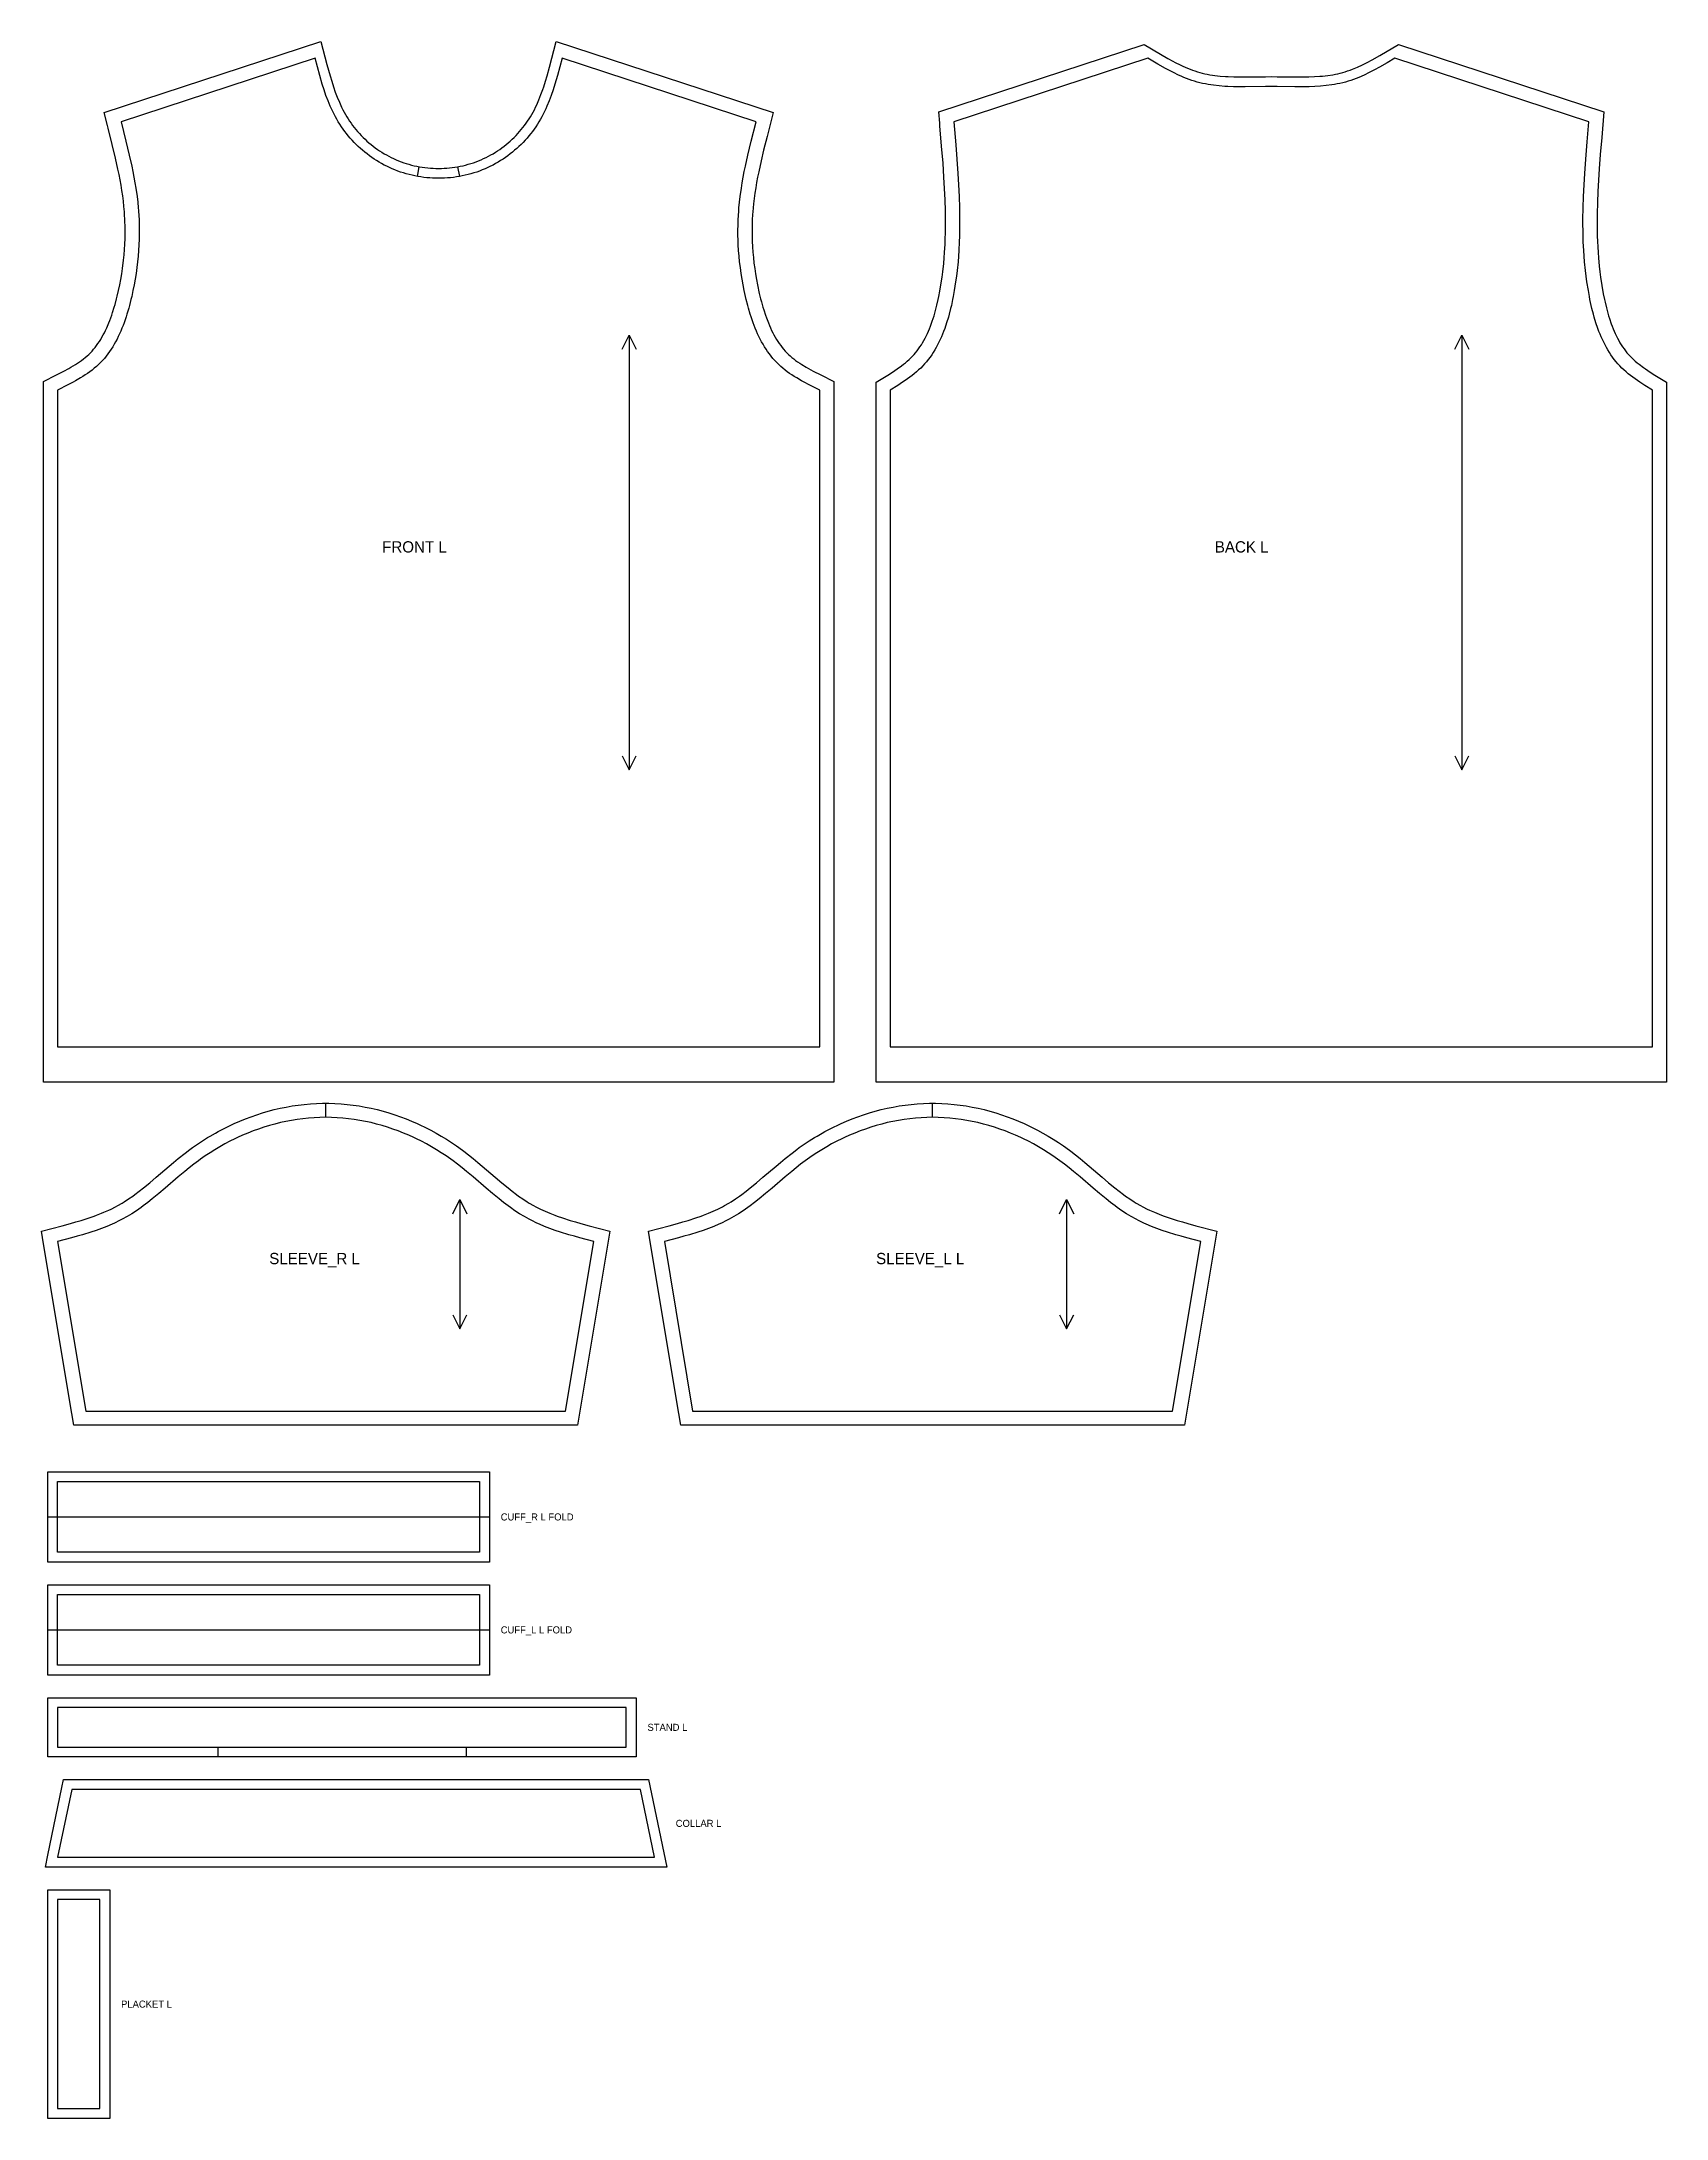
# Model space of a CAD drawing. Extents: x 24 to 1175, y 28 to 1499.
import ezdxf

# ---------------------------------------------------------------- set-up
doc = ezdxf.new("R2010")
doc.units = 0
for name, color, linetype in [('CUT', 7, 'CONTINUOUS'), ('FOLD', 6, 'CONTINUOUS'), ('GRAIN', 3, 'CONTINUOUS'), ('NOTCH', 1, 'CONTINUOUS'), ('SEW', 5, 'CONTINUOUS'), ('TEXT', 2, 'CONTINUOUS')]:
    doc.layers.add(name, color=color, linetype=linetype)

msp = doc.modelspace()

# ---------------------------------------------------------------- linework, layer by layer
at = {"layer": 'CUT'}
for points in [[(70.315, 1439.509), (67.98, 1448.588), (221.636, 1498.875), (225.876, 1482.66), (226.962, 1478.638), (228.08, 1474.666), (229.244, 1470.752), (230.47, 1466.904), (231.772, 1463.13), (233.164, 1459.439), (234.659, 1455.838), (236.27, 1452.332), (237.123, 1450.618), (238.01, 1448.929), (238.933, 1447.268), (239.894, 1445.633), (240.895, 1444.024), (241.911, 1442.482), (242.97, 1440.96), (244.07, 1439.46), (245.211, 1437.984), (246.391, 1436.532), (247.61, 1435.105), (248.865, 1433.706), (250.157, 1432.336), (251.483, 1430.994), (252.843, 1429.684), (254.236, 1428.405), (255.66, 1427.16), (257.114, 1425.948), (258.596, 1424.772), (260.107, 1423.633), (261.644, 1422.532), (263.206, 1421.469), (264.792, 1420.446), (266.401, 1419.464), (268.032, 1418.524), (269.683, 1417.628), (271.35, 1416.776), (273.099, 1415.94), (274.866, 1415.152), (276.653, 1414.411), (278.458, 1413.717), (280.281, 1413.07), (282.12, 1412.47), (283.974, 1411.918), (285.842, 1411.413), (287.722, 1410.956), (289.614, 1410.546), (291.516, 1410.184), (293.426, 1409.871), (295.344, 1409.605), (297.268, 1409.387), (299.197, 1409.218), (301.129, 1409.097), (303.064, 1409.024), (305, 1409), (306.936, 1409.024), (308.871, 1409.097), (310.803, 1409.218), (312.732, 1409.387), (314.656, 1409.605), (316.574, 1409.871), (318.484, 1410.184), (320.386, 1410.546), (322.278, 1410.956), (324.158, 1411.413), (326.026, 1411.918), (327.88, 1412.47), (329.719, 1413.07), (331.542, 1413.717), (333.347, 1414.411), (335.134, 1415.152), (336.901, 1415.94), (338.65, 1416.776), (340.317, 1417.628), (341.968, 1418.524), (343.599, 1419.464), (345.208, 1420.446), (346.794, 1421.469), (348.356, 1422.532), (349.893, 1423.633), (351.404, 1424.772), (352.886, 1425.948), (354.34, 1427.16), (355.764, 1428.405), (357.157, 1429.684), (358.517, 1430.994), (359.843, 1432.336), (361.135, 1433.706), (362.39, 1435.105), (363.609, 1436.532), (364.789, 1437.984), (365.93, 1439.46), (367.03, 1440.96), (368.089, 1442.482), (369.105, 1444.024), (370.106, 1445.633), (371.067, 1447.268), (371.99, 1448.929), (372.877, 1450.618), (373.73, 1452.332), (374.551, 1454.073), (376.103, 1457.627), (377.544, 1461.274), (378.889, 1465.007), (379.53, 1466.904), (380.756, 1470.752), (381.92, 1474.666), (383.584, 1480.644), (388.364, 1498.875), (542.02, 1448.588), (537.685, 1431.707), (535.271, 1422.024), (533.46, 1414.331), (531.802, 1406.683), (531.043, 1402.876), (530.337, 1399.08), (529.689, 1395.295), (529.105, 1391.52), (528.589, 1387.756), (528.146, 1384.001), (527.622, 1378.336), (527.487, 1376.439), (527.277, 1372.641), (527.146, 1368.836), (527.095, 1365.025), (527.124, 1361.206), (527.232, 1357.381), (527.419, 1353.547), (527.685, 1349.705), (528.031, 1345.854), (528.456, 1341.995), (528.96, 1338.125), (529.543, 1334.246), (530.205, 1330.356), (530.947, 1326.456), (532.215, 1320.552), (533.171, 1316.588), (533.682, 1314.621), (534.771, 1310.729), (535.351, 1308.808), (536.587, 1305.029), (537.244, 1303.175), (538.639, 1299.549), (539.378, 1297.781), (540.146, 1296.047), (540.943, 1294.347), (541.769, 1292.684), (542.625, 1291.061), (543.51, 1289.477), (544.426, 1287.937), (545.373, 1286.44), (546.35, 1284.989), (547.359, 1283.585), (548.399, 1282.229), (549.471, 1280.922), (550.576, 1279.664), (551.714, 1278.457), (552.892, 1277.296), (554.076, 1276.211), (555.318, 1275.148), (556.616, 1274.108), (557.968, 1273.089), (559.372, 1272.089), (560.827, 1271.107), (562.331, 1270.141), (565.474, 1268.251), (567.108, 1267.323), (570.488, 1265.493), (575.792, 1262.777), (585, 1258.198), (585, 762), (25, 762), (25, 1258.198), (34.208, 1262.777), (39.512, 1265.493), (42.892, 1267.323), (44.526, 1268.251), (47.669, 1270.141), (49.173, 1271.107), (50.628, 1272.089), (52.032, 1273.089), (53.384, 1274.108), (54.682, 1275.148), (55.924, 1276.211), (57.108, 1277.296), (58.286, 1278.457), (59.424, 1279.664), (60.529, 1280.922), (61.601, 1282.229), (62.641, 1283.585), (63.65, 1284.989), (64.627, 1286.44), (65.574, 1287.937), (66.49, 1289.477), (67.375, 1291.061), (68.231, 1292.684), (69.057, 1294.347), (69.854, 1296.047), (71.361, 1299.549), (72.072, 1301.348), (73.413, 1305.029), (74.044, 1306.908), (75.229, 1310.729), (75.786, 1312.667), (76.829, 1316.588), (77.317, 1318.566), (78.233, 1322.546), (79.053, 1326.456), (79.795, 1330.356), (80.457, 1334.246), (81.04, 1338.125), (81.766, 1343.926), (82.152, 1347.781), (82.458, 1351.627), (82.685, 1355.465), (82.832, 1359.295), (82.901, 1363.117), (82.889, 1366.931), (82.723, 1372.641), (82.513, 1376.439), (82.378, 1378.336), (82.047, 1382.128), (81.642, 1385.877), (81.162, 1389.636), (80.611, 1393.406), (79.994, 1397.186), (79.317, 1400.977), (78.584, 1404.778), (77.8, 1408.591), (76.1, 1416.25), (73.779, 1425.888), (70.818, 1437.554)], [(660.038, 1441.129), (659.347, 1449.035), (804.869, 1496.661), (816.41, 1489.9), (821.72, 1486.882), (825.236, 1484.974), (826.988, 1484.059), (830.481, 1482.321), (832.224, 1481.503), (835.703, 1479.98), (837.44, 1479.28), (839.176, 1478.624), (840.911, 1478.015), (842.646, 1477.453), (844.385, 1476.942), (846.114, 1476.484), (847.864, 1476.07), (849.633, 1475.699), (851.423, 1475.367), (853.232, 1475.074), (855.061, 1474.817), (858.777, 1474.404), (862.567, 1474.113), (864.488, 1474.008), (868.38, 1473.866), (872.335, 1473.803), (876.348, 1473.8), (890.783, 1473.978), (895, 1474), (899.217, 1473.978), (911.625, 1473.814), (915.665, 1473.795), (921.62, 1473.866), (925.512, 1474.008), (929.337, 1474.245), (931.223, 1474.404), (934.939, 1474.817), (938.577, 1475.367), (940.367, 1475.699), (942.136, 1476.07), (943.886, 1476.484), (945.615, 1476.942), (947.354, 1477.453), (949.089, 1478.015), (950.824, 1478.624), (952.56, 1479.28), (956.036, 1480.721), (959.519, 1482.321), (963.012, 1484.059), (966.52, 1485.916), (971.814, 1488.877), (985.131, 1496.661), (1130.653, 1449.035), (1129.079, 1430.971), (1128.074, 1418.833), (1127.323, 1408.764), (1126.803, 1400.742), (1126.375, 1392.753), (1126.057, 1384.798), (1125.865, 1376.907), (1125.82, 1369.061), (1125.859, 1365.149), (1125.943, 1361.242), (1126.074, 1357.34), (1126.256, 1353.441), (1126.49, 1349.544), (1126.78, 1345.647), (1127.325, 1339.8), (1127.765, 1335.898), (1128.271, 1331.991), (1129.157, 1326.12), (1130.212, 1320.195), (1131.022, 1316.209), (1131.458, 1314.23), (1132.4, 1310.308), (1132.906, 1308.37), (1133.996, 1304.55), (1134.581, 1302.672), (1135.834, 1298.993), (1136.504, 1297.195), (1137.203, 1295.428), (1137.933, 1293.694), (1138.693, 1291.993), (1139.484, 1290.33), (1140.307, 1288.704), (1141.163, 1287.119), (1142.05, 1285.574), (1142.971, 1284.072), (1143.925, 1282.615), (1144.913, 1281.202), (1145.936, 1279.836), (1146.994, 1278.516), (1148.088, 1277.244), (1149.222, 1276.017), (1150.393, 1274.838), (1151.625, 1273.678), (1152.917, 1272.535), (1154.267, 1271.407), (1155.674, 1270.291), (1158.642, 1268.091), (1160.198, 1267.002), (1163.435, 1264.836), (1166.815, 1262.668), (1175, 1257.537), (1175, 762), (615, 762), (615, 1257.537), (623.185, 1262.668), (626.565, 1264.836), (629.802, 1267.002), (632.867, 1269.187), (634.326, 1270.291), (635.733, 1271.407), (637.083, 1272.535), (638.375, 1273.678), (639.607, 1274.838), (640.778, 1276.017), (641.912, 1277.244), (643.006, 1278.516), (644.064, 1279.836), (645.087, 1281.202), (646.075, 1282.615), (647.029, 1284.072), (647.95, 1285.574), (648.837, 1287.119), (649.693, 1288.704), (650.516, 1290.33), (651.307, 1291.993), (652.067, 1293.694), (652.797, 1295.428), (653.496, 1297.195), (654.807, 1300.819), (656.004, 1304.55), (656.562, 1306.45), (657.6, 1310.308), (658.083, 1312.262), (658.978, 1316.209), (659.393, 1318.198), (660.163, 1322.197), (661.156, 1328.079), (661.729, 1331.991), (662.235, 1335.898), (662.872, 1341.749), (663.22, 1345.647), (663.51, 1349.544), (663.841, 1355.39), (663.997, 1359.291), (664.105, 1363.195), (664.166, 1367.104), (664.184, 1371.019), (664.1, 1378.874), (663.875, 1386.783), (663.527, 1394.747), (663.075, 1402.745), (662.389, 1412.786), (661.434, 1424.895), (660.216, 1439.094)], [(25.136, 647.356), (23.638, 656.346), (38.364, 660.235), (44.189, 661.82), (48.013, 662.905), (51.781, 664.025), (57.315, 665.791), (60.916, 667.039), (62.688, 667.688), (66.171, 669.041), (67.88, 669.747), (71.231, 671.224), (72.872, 671.997), (76.082, 673.616), (77.652, 674.466), (80.728, 676.252), (82.255, 677.196), (85.289, 679.18), (88.304, 681.285), (89.806, 682.379), (92.803, 684.646), (95.797, 687.006), (100.295, 690.696), (104.822, 694.529), (114.065, 702.446), (117.232, 705.111), (120.457, 707.765), (125.422, 711.695), (128.831, 714.26), (130.566, 715.518), (134.082, 717.972), (137.656, 720.338), (141.285, 722.616), (143.119, 723.721), (146.828, 725.863), (148.702, 726.899), (152.486, 728.901), (154.396, 729.866), (158.252, 731.725), (160.197, 732.618), (164.12, 734.33), (168.086, 735.942), (172.093, 737.453), (176.138, 738.86), (180.22, 740.163), (184.337, 741.359), (188.516, 742.454), (192.727, 743.437), (196.965, 744.306), (201.23, 745.058), (205.516, 745.692), (209.822, 746.203), (214.144, 746.591), (218.479, 746.852), (222.825, 746.983), (227.175, 746.983), (231.521, 746.852), (235.856, 746.591), (240.178, 746.203), (244.484, 745.692), (248.77, 745.058), (253.035, 744.306), (257.273, 743.437), (261.484, 742.454), (265.663, 741.359), (269.78, 740.163), (273.862, 738.86), (277.907, 737.453), (281.914, 735.942), (285.88, 734.33), (289.803, 732.618), (291.748, 731.725), (295.604, 729.866), (299.412, 727.911), (303.172, 725.863), (306.881, 723.721), (310.537, 721.488), (314.138, 719.166), (317.683, 716.756), (319.434, 715.518), (322.884, 712.985), (326.252, 710.394), (329.543, 707.765), (332.768, 705.111), (335.935, 702.446), (345.178, 694.529), (349.705, 690.696), (354.203, 687.006), (357.197, 684.646), (360.194, 682.379), (361.696, 681.285), (364.711, 679.18), (367.745, 677.196), (369.272, 676.252), (372.348, 674.466), (373.918, 673.616), (377.128, 671.997), (378.769, 671.224), (382.12, 669.747), (383.829, 669.041), (387.312, 667.688), (389.084, 667.039), (392.685, 665.791), (398.219, 664.025), (401.987, 662.905), (405.811, 661.82), (411.636, 660.235), (426.362, 656.346), (403.471, 519), (46.529, 519), (45.136, 527.356)], [(455.136, 647.356), (453.638, 656.346), (468.364, 660.235), (474.189, 661.82), (478.013, 662.905), (481.781, 664.025), (487.315, 665.791), (490.916, 667.039), (492.688, 667.688), (496.171, 669.041), (497.88, 669.747), (501.231, 671.224), (502.872, 671.997), (506.082, 673.616), (507.652, 674.466), (510.728, 676.252), (512.255, 677.196), (515.289, 679.18), (518.304, 681.285), (519.806, 682.379), (522.803, 684.646), (525.797, 687.006), (530.295, 690.696), (534.822, 694.529), (544.065, 702.446), (547.232, 705.111), (550.457, 707.765), (555.422, 711.695), (558.831, 714.26), (560.566, 715.518), (564.082, 717.972), (567.656, 720.338), (571.285, 722.616), (573.119, 723.721), (576.828, 725.863), (578.702, 726.899), (582.486, 728.901), (584.396, 729.866), (588.252, 731.725), (590.197, 732.618), (594.12, 734.33), (598.086, 735.942), (602.093, 737.453), (606.138, 738.86), (610.22, 740.163), (614.337, 741.359), (618.516, 742.454), (622.727, 743.437), (626.965, 744.306), (631.23, 745.058), (635.516, 745.692), (639.822, 746.203), (644.144, 746.591), (648.479, 746.852), (652.825, 746.983), (657.175, 746.983), (661.521, 746.852), (665.856, 746.591), (670.178, 746.203), (674.484, 745.692), (678.77, 745.058), (683.035, 744.306), (687.273, 743.437), (691.484, 742.454), (695.663, 741.359), (699.78, 740.163), (703.862, 738.86), (707.907, 737.453), (711.914, 735.942), (715.88, 734.33), (719.803, 732.618), (721.748, 731.725), (725.604, 729.866), (729.412, 727.911), (733.172, 725.863), (736.881, 723.721), (740.537, 721.488), (744.138, 719.166), (747.683, 716.756), (749.434, 715.518), (752.884, 712.985), (756.252, 710.394), (759.543, 707.765), (762.768, 705.111), (765.935, 702.446), (775.178, 694.529), (779.705, 690.696), (784.203, 687.006), (787.197, 684.646), (790.194, 682.379), (791.696, 681.285), (794.711, 679.18), (797.745, 677.196), (799.272, 676.252), (802.348, 674.466), (803.918, 673.616), (807.128, 671.997), (808.769, 671.224), (812.12, 669.747), (813.829, 669.041), (817.312, 667.688), (819.084, 667.039), (822.685, 665.791), (828.219, 664.025), (831.987, 662.905), (835.811, 661.82), (841.636, 660.235), (856.362, 656.346), (833.471, 519), (476.529, 519), (475.136, 527.356)], [(28, 486), (341, 486), (341, 422), (28, 422)], [(28, 406), (341, 406), (341, 342), (28, 342)], [(28, 319), (28, 326), (445, 326), (445, 284), (28, 284), (28, 291)], [(38.147, 262.428), (39.308, 268), (453.692, 268), (466.609, 206), (26.391, 206), (28.147, 214.428)], [(28, 183), (28, 190), (72, 190), (72, 28), (28, 28), (28, 35)]]:
    msp.add_lwpolyline(points, close=True, dxfattribs=at)
at = {"layer": 'FOLD'}
for points in [[(28, 454), (341, 454)], [(28, 374), (341, 374)]]:
    msp.add_lwpolyline(points, dxfattribs=at)
at = {"layer": 'GRAIN'}
for points in [[(435, 1281), (440, 1291), (445, 1281)], [(440, 1291), (440, 983)], [(1025, 1281), (1030, 1291), (1035, 1281)], [(1030, 1291), (1030, 983)], [(435, 993), (440, 983), (445, 993)], [(1025, 993), (1030, 983), (1035, 993)], [(315, 668.76), (320, 678.76), (325, 668.76)], [(320, 678.76), (320, 587.24)], [(745, 668.76), (750, 678.76), (755, 668.76)], [(750, 678.76), (750, 587.24)], [(315, 597.24), (320, 587.24), (325, 597.24)], [(745, 597.24), (750, 587.24), (755, 597.24)]]:
    msp.add_lwpolyline(points, dxfattribs=at)
at = {"layer": 'NOTCH'}
for points in [[(290.065, 1403.335), (291.309, 1410.224)], [(319.935, 1403.335), (318.691, 1410.224)], [(225, 737), (225, 747)], [(655, 737), (655, 747)], [(148.485, 291), (148.485, 284)], [(324.515, 291), (324.515, 284)]]:
    msp.add_lwpolyline(points, dxfattribs=at)
at = {"layer": 'SEW'}
for points in [[(80, 1442), (83.484, 1428.299), (85.842, 1418.505), (87.584, 1410.66), (88.391, 1406.734), (89.149, 1402.805), (89.851, 1398.872), (90.493, 1394.936), (91.33, 1389.023), (91.797, 1385.076), (92.185, 1381.1), (92.349, 1379.1), (92.613, 1375.094), (92.713, 1373.089), (92.851, 1369.074), (92.905, 1365.054), (92.875, 1361.028), (92.828, 1359.013), (92.673, 1354.977), (92.434, 1350.935), (92.112, 1346.887), (91.706, 1342.832), (91.218, 1338.769), (90.647, 1334.7), (89.994, 1330.624), (89.258, 1326.54), (88.44, 1322.449), (87.53, 1318.31), (87.038, 1316.22), (85.982, 1312.049), (85.416, 1309.972), (84.2, 1305.845), (83.548, 1303.799), (82.152, 1299.752), (81.405, 1297.756), (80.624, 1295.781), (79.807, 1293.828), (78.954, 1291.901), (78.063, 1290), (77.133, 1288.128), (76.163, 1286.288), (75.152, 1284.48), (74.098, 1282.708), (73.001, 1280.974), (71.859, 1279.278), (70.671, 1277.625), (69.435, 1276.014), (68.152, 1274.45), (66.819, 1272.933), (65.435, 1271.465), (64, 1270.05), (62.554, 1268.724), (61.06, 1267.446), (59.522, 1266.214), (57.943, 1265.023), (56.326, 1263.871), (54.673, 1262.755), (52.988, 1261.673), (51.273, 1260.62), (47.767, 1258.592), (45.982, 1257.612), (42.36, 1255.701), (35, 1252), (35, 787), (575, 787), (575, 1252), (567.64, 1255.701), (564.018, 1257.612), (562.233, 1258.592), (558.727, 1260.62), (557.012, 1261.673), (555.327, 1262.755), (553.674, 1263.871), (552.057, 1265.023), (550.478, 1266.214), (548.94, 1267.446), (547.446, 1268.724), (546, 1270.05), (544.565, 1271.465), (543.181, 1272.933), (541.848, 1274.45), (540.565, 1276.014), (539.329, 1277.625), (538.141, 1279.278), (536.999, 1280.974), (535.902, 1282.708), (534.848, 1284.48), (533.837, 1286.288), (532.867, 1288.128), (531.937, 1290), (531.046, 1291.901), (530.193, 1293.828), (529.376, 1295.781), (528.595, 1297.756), (527.848, 1299.752), (526.452, 1303.799), (525.8, 1305.845), (524.584, 1309.972), (524.018, 1312.049), (522.962, 1316.22), (522.47, 1318.31), (521.56, 1322.449), (520.742, 1326.54), (520.006, 1330.624), (519.353, 1334.7), (518.782, 1338.769), (518.294, 1342.832), (517.888, 1346.887), (517.566, 1350.935), (517.327, 1354.977), (517.172, 1359.013), (517.125, 1361.028), (517.095, 1365.054), (517.149, 1369.074), (517.287, 1373.089), (517.387, 1375.094), (517.651, 1379.1), (517.815, 1381.1), (518.203, 1385.076), (518.67, 1389.023), (519.507, 1394.936), (520.149, 1398.872), (520.851, 1402.805), (521.609, 1406.734), (522.416, 1410.66), (524.158, 1418.505), (526.516, 1428.299), (530, 1442), (392.5, 1487), (390.889, 1480.861), (389.223, 1474.749), (387.447, 1468.694), (386.175, 1464.703), (384.813, 1460.758), (383.346, 1456.866), (381.757, 1453.037), (380.912, 1451.149), (380.03, 1449.28), (379.109, 1447.43), (378.148, 1445.601), (377.144, 1443.794), (376.095, 1442.01), (375, 1440.25), (373.886, 1438.558), (372.726, 1436.891), (371.522, 1435.25), (370.275, 1433.636), (368.986, 1432.05), (367.657, 1430.494), (366.287, 1428.968), (364.88, 1427.474), (363.434, 1426.013), (361.953, 1424.585), (360.436, 1423.192), (358.885, 1421.836), (357.302, 1420.516), (355.686, 1419.235), (354.04, 1417.994), (352.364, 1416.793), (350.66, 1415.633), (348.928, 1414.516), (347.17, 1413.444), (345.387, 1412.416), (343.58, 1411.434), (341.75, 1410.5), (339.836, 1409.585), (337.901, 1408.722), (335.944, 1407.911), (333.969, 1407.151), (331.975, 1406.443), (329.965, 1405.788), (327.939, 1405.184), (325.898, 1404.633), (323.845, 1404.133), (321.781, 1403.686), (319.706, 1403.292), (317.622, 1402.949), (315.53, 1402.66), (313.432, 1402.422), (311.328, 1402.238), (309.221, 1402.106), (307.111, 1402.026), (305, 1402), (302.889, 1402.026), (300.779, 1402.106), (298.672, 1402.238), (296.568, 1402.422), (294.47, 1402.66), (292.378, 1402.949), (290.294, 1403.292), (288.219, 1403.686), (286.155, 1404.133), (284.102, 1404.633), (282.061, 1405.184), (280.035, 1405.788), (278.025, 1406.443), (276.031, 1407.151), (274.056, 1407.911), (272.099, 1408.722), (270.164, 1409.585), (268.25, 1410.5), (266.42, 1411.434), (264.613, 1412.416), (262.83, 1413.444), (261.072, 1414.516), (259.34, 1415.633), (257.636, 1416.793), (255.96, 1417.994), (254.314, 1419.235), (252.698, 1420.516), (251.115, 1421.836), (249.564, 1423.192), (248.047, 1424.585), (246.566, 1426.013), (245.12, 1427.474), (243.713, 1428.968), (242.343, 1430.494), (241.014, 1432.05), (239.725, 1433.636), (238.478, 1435.25), (237.274, 1436.891), (236.114, 1438.558), (235, 1440.25), (233.905, 1442.01), (232.856, 1443.794), (231.852, 1445.601), (230.891, 1447.43), (229.97, 1449.28), (229.088, 1451.149), (228.243, 1453.037), (226.654, 1456.866), (225.187, 1460.758), (223.825, 1464.703), (222.553, 1468.694), (220.777, 1474.749), (219.111, 1480.861), (217.5, 1487)], [(670, 1442), (671.4, 1425.722), (672.21, 1415.554), (672.926, 1405.396), (673.409, 1397.279), (673.791, 1389.172), (674.053, 1381.086), (674.177, 1373.038), (674.18, 1369.015), (674.14, 1364.992), (674.053, 1360.967), (673.918, 1356.94), (673.616, 1350.892), (673.345, 1346.854), (673.014, 1342.809), (672.4, 1336.727), (671.907, 1332.662), (671.345, 1328.586), (670.365, 1322.451), (669.607, 1318.305), (669.193, 1316.208), (668.294, 1312.017), (667.806, 1309.928), (666.75, 1305.77), (666.178, 1303.706), (664.941, 1299.616), (663.57, 1295.592), (662.831, 1293.61), (662.056, 1291.65), (661.241, 1289.714), (660.387, 1287.804), (659.492, 1285.923), (658.555, 1284.072), (657.574, 1282.253), (656.548, 1280.468), (655.476, 1278.72), (654.356, 1277.009), (653.187, 1275.339), (651.969, 1273.711), (650.699, 1272.127), (649.376, 1270.59), (648, 1269.1), (646.583, 1267.673), (645.117, 1266.292), (643.603, 1264.953), (642.047, 1263.653), (640.453, 1262.388), (638.824, 1261.154), (635.476, 1258.767), (633.765, 1257.607), (630.29, 1255.336), (625, 1252), (625, 787), (1165, 787), (1165, 1252), (1159.71, 1255.336), (1156.235, 1257.607), (1154.524, 1258.767), (1151.176, 1261.154), (1149.547, 1262.388), (1147.953, 1263.653), (1146.397, 1264.953), (1144.883, 1266.292), (1143.417, 1267.673), (1142, 1269.1), (1140.624, 1270.59), (1139.301, 1272.127), (1138.031, 1273.711), (1136.813, 1275.339), (1135.644, 1277.009), (1134.524, 1278.72), (1133.452, 1280.468), (1132.426, 1282.253), (1131.445, 1284.072), (1130.508, 1285.923), (1129.613, 1287.804), (1128.759, 1289.714), (1127.944, 1291.65), (1127.169, 1293.61), (1126.43, 1295.592), (1125.059, 1299.616), (1123.822, 1303.706), (1123.25, 1305.77), (1122.194, 1309.928), (1121.706, 1312.017), (1120.807, 1316.208), (1120.393, 1318.305), (1119.635, 1322.451), (1118.655, 1328.586), (1118.093, 1332.662), (1117.6, 1336.727), (1116.986, 1342.809), (1116.655, 1346.854), (1116.384, 1350.892), (1116.082, 1356.94), (1115.947, 1360.967), (1115.86, 1364.992), (1115.82, 1369.015), (1115.823, 1373.038), (1115.947, 1381.086), (1116.209, 1389.172), (1116.591, 1397.279), (1117.074, 1405.396), (1117.79, 1415.554), (1118.77, 1427.756), (1120, 1442), (982.5, 1487), (977.096, 1483.841), (971.674, 1480.76), (968.039, 1478.787), (964.382, 1476.907), (960.697, 1475.141), (956.979, 1473.514), (955.105, 1472.759), (953.221, 1472.047), (951.326, 1471.382), (949.419, 1470.765), (947.5, 1470.2), (945.587, 1469.694), (943.661, 1469.238), (941.724, 1468.831), (939.774, 1468.47), (937.814, 1468.153), (933.863, 1467.637), (929.874, 1467.265), (925.851, 1467.016), (921.798, 1466.869), (915.671, 1466.795), (911.561, 1466.815), (899.15, 1466.978), (895, 1467), (890.85, 1466.978), (876.381, 1466.8), (872.281, 1466.803), (868.202, 1466.869), (864.149, 1467.016), (862.133, 1467.126), (858.127, 1467.435), (854.156, 1467.876), (852.186, 1468.153), (850.226, 1468.47), (848.276, 1468.831), (846.339, 1469.238), (844.413, 1469.694), (842.5, 1470.2), (840.581, 1470.765), (838.674, 1471.382), (836.779, 1472.047), (834.895, 1472.759), (833.021, 1473.514), (831.158, 1474.309), (829.303, 1475.141), (825.618, 1476.907), (823.786, 1477.834), (820.141, 1479.764), (814.708, 1482.802), (807.5, 1487)], [(35, 649), (55, 529), (395, 529), (415, 649), (405.1, 651.643), (401.163, 652.739), (397.247, 653.874), (391.431, 655.676), (387.599, 656.959), (385.7, 657.629), (381.939, 659.034), (380.078, 659.772), (376.4, 661.324), (374.585, 662.141), (371.006, 663.866), (369.243, 664.776), (365.786, 666.693), (362.413, 668.736), (359.108, 670.897), (355.86, 673.164), (354.256, 674.333), (351.082, 676.734), (347.945, 679.207), (343.294, 683.023), (338.682, 686.927), (329.467, 694.82), (324.808, 698.719), (321.664, 701.271), (318.481, 703.769), (315.25, 706.2), (313.612, 707.388), (310.296, 709.702), (306.925, 711.934), (303.504, 714.081), (300.032, 716.143), (296.513, 718.118), (292.948, 720.004), (289.339, 721.8), (287.519, 722.663), (283.847, 724.321), (280.136, 725.885), (276.387, 727.353), (272.603, 728.725), (268.786, 729.998), (264.936, 731.171), (261.043, 732.247), (257.108, 733.222), (253.149, 734.09), (249.168, 734.849), (245.168, 735.497), (241.153, 736.033), (237.126, 736.453), (233.089, 736.755), (229.046, 736.938), (225, 737), (220.954, 736.938), (216.911, 736.755), (212.874, 736.453), (208.847, 736.033), (204.832, 735.497), (200.832, 734.849), (196.851, 734.09), (192.892, 733.222), (188.957, 732.247), (185.064, 731.171), (181.214, 729.998), (177.397, 728.725), (173.613, 727.353), (169.864, 725.885), (166.153, 724.321), (162.481, 722.663), (160.661, 721.8), (157.052, 720.004), (153.487, 718.118), (149.968, 716.143), (146.496, 714.081), (143.075, 711.934), (139.704, 709.702), (136.388, 707.388), (134.75, 706.2), (131.519, 703.769), (128.336, 701.271), (125.192, 698.719), (120.533, 694.82), (111.318, 686.927), (106.706, 683.023), (102.055, 679.207), (98.918, 676.734), (95.744, 674.333), (94.14, 673.164), (90.892, 670.897), (87.587, 668.736), (84.214, 666.693), (80.757, 664.776), (78.994, 663.866), (75.415, 662.141), (73.6, 661.324), (69.922, 659.772), (68.061, 659.034), (64.3, 657.629), (62.401, 656.959), (58.569, 655.676), (52.753, 653.874), (48.837, 652.739), (44.9, 651.643)], [(465, 649), (485, 529), (825, 529), (845, 649), (835.1, 651.643), (831.163, 652.739), (827.247, 653.874), (821.431, 655.676), (817.599, 656.959), (815.7, 657.629), (811.939, 659.034), (810.078, 659.772), (806.4, 661.324), (804.585, 662.141), (801.006, 663.866), (799.243, 664.776), (795.786, 666.693), (792.413, 668.736), (789.108, 670.897), (785.86, 673.164), (784.256, 674.333), (781.082, 676.734), (777.945, 679.207), (773.294, 683.023), (768.682, 686.927), (759.467, 694.82), (754.808, 698.719), (751.664, 701.271), (748.481, 703.769), (745.25, 706.2), (743.612, 707.388), (740.296, 709.702), (736.925, 711.934), (733.504, 714.081), (730.032, 716.143), (726.513, 718.118), (722.948, 720.004), (719.339, 721.8), (717.519, 722.663), (713.847, 724.321), (710.136, 725.885), (706.387, 727.353), (702.603, 728.725), (698.786, 729.998), (694.936, 731.171), (691.043, 732.247), (687.108, 733.222), (683.149, 734.09), (679.168, 734.849), (675.168, 735.497), (671.153, 736.033), (667.126, 736.453), (663.089, 736.755), (659.046, 736.938), (655, 737), (650.954, 736.938), (646.911, 736.755), (642.874, 736.453), (638.847, 736.033), (634.832, 735.497), (630.832, 734.849), (626.851, 734.09), (622.892, 733.222), (618.957, 732.247), (615.064, 731.171), (611.214, 729.998), (607.397, 728.725), (603.613, 727.353), (599.864, 725.885), (596.153, 724.321), (592.481, 722.663), (590.661, 721.8), (587.052, 720.004), (583.487, 718.118), (579.968, 716.143), (576.496, 714.081), (573.075, 711.934), (569.704, 709.702), (566.388, 707.388), (564.75, 706.2), (561.519, 703.769), (558.336, 701.271), (555.192, 698.719), (550.533, 694.82), (541.318, 686.927), (536.706, 683.023), (532.055, 679.207), (528.918, 676.734), (525.744, 674.333), (524.14, 673.164), (520.892, 670.897), (517.587, 668.736), (514.214, 666.693), (510.757, 664.776), (508.994, 663.866), (505.415, 662.141), (503.6, 661.324), (499.922, 659.772), (498.061, 659.034), (494.3, 657.629), (492.401, 656.959), (488.569, 655.676), (482.753, 653.874), (478.837, 652.739), (474.9, 651.643)], [(35, 479), (334, 479), (334, 429), (35, 429)], [(35, 399), (334, 399), (334, 349), (35, 349)], [(35, 319), (35, 291), (438, 291), (438, 319)], [(45, 261), (35, 213), (458, 213), (448, 261)], [(35, 183), (35, 35), (65, 35), (65, 183)]]:
    msp.add_lwpolyline(points, close=True, dxfattribs=at)

# ---------------------------------------------------------------- texts
at = {"layer": 'TEXT'}
for s, height, p in [('FRONT L', 8, (265, 1137)), ('BACK L', 8, (855, 1137)), ('SLEEVE_R L', 8, (185, 633)), ('SLEEVE_L L', 8, (615, 633)), ('CUFF_R L FOLD', 5, (349, 451.5)), ('CUFF_L L FOLD', 5, (349, 371.5)), ('STAND L', 5, (453, 302.5)), ('COLLAR L', 5, (473, 234.5)), ('PLACKET L', 5, (80, 106.5))]:
    msp.add_text(s, height=height, dxfattribs=at).set_placement(p)

doc.saveas('drawing.dxf')
